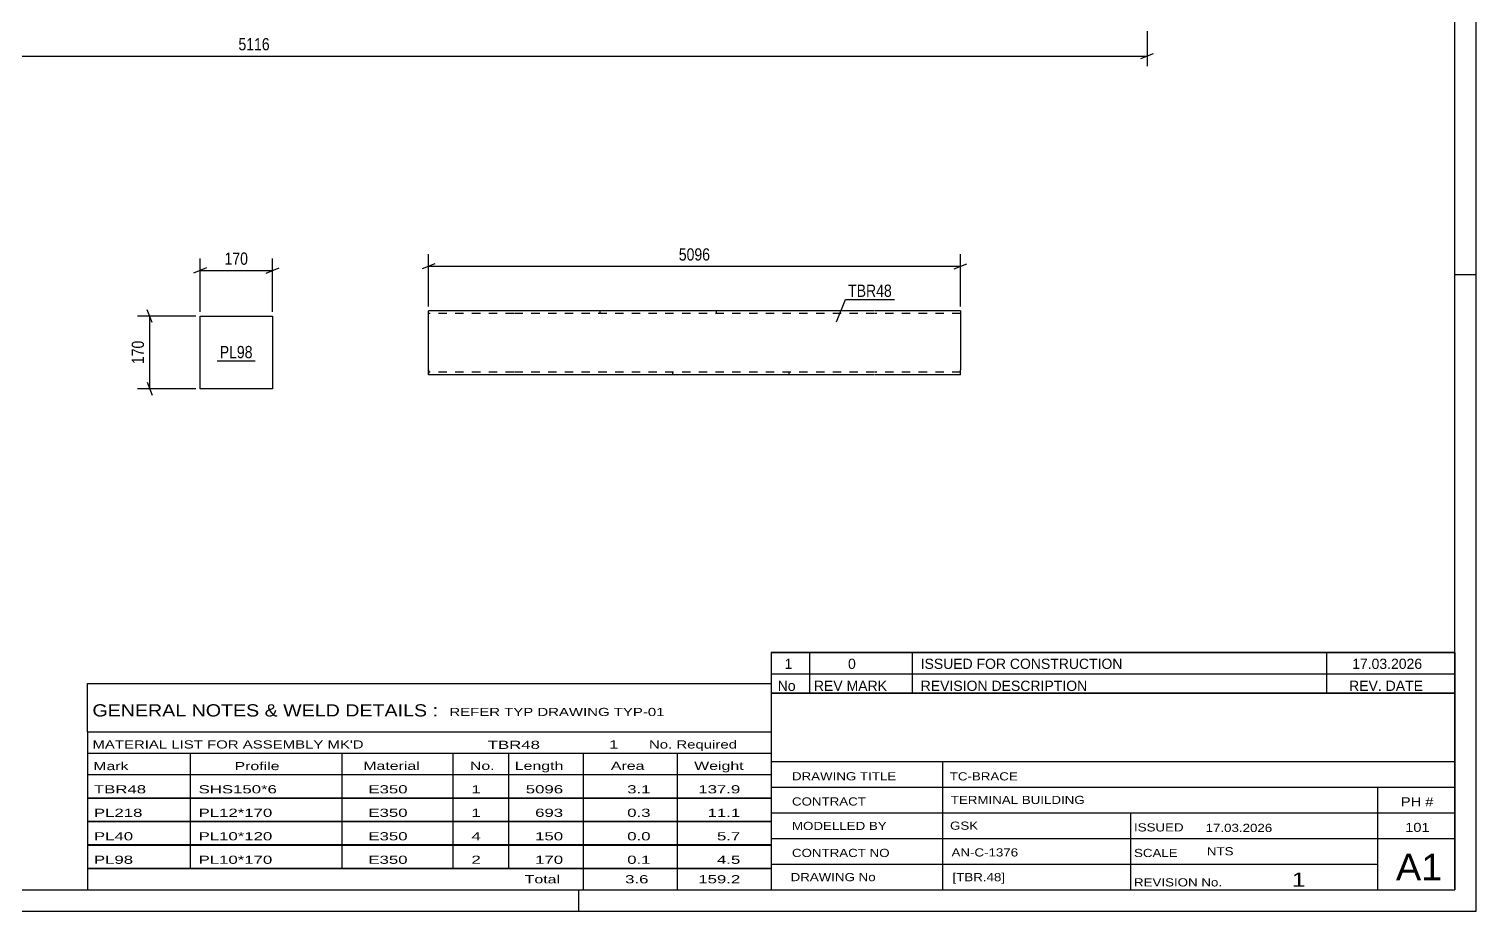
# Model space of a CAD drawing. Header units: millimetres. Extents: x 0 to 594, y 0 to 420.
# Drawn here: x 255.3 to 594, y 0 to 206.5 of the extents above; entities that cross this region are included whole.
import ezdxf

# ---------------------------------------------------------------- set-up
doc = ezdxf.new("R2010")
doc.units = ezdxf.units.MM
doc.linetypes.add('DXK_LINE_DOT2', pattern=[3.9198, 1.9599, -1.9599])
doc.styles.add('Arial Narrow', font='ARIALN.TTF', dxfattribs={"height": 0.2})

# ---------------------------------------------------------------- blocks, each defined once
blk = doc.blocks.new('Unknown-580609059-1163')
at = {"color": 5, "linetype": 'Continuous'}
for p, q in [((594, 0), (594, 420)), ((589, 5), (589, 415)), ((594, 149), (589, 149)), ((5, 5), (589, 5)), ((384, 0), (384, 5)), ((0, 0), (594, 0))]:
    blk.add_line(p, q, dxfattribs=at)
blk = doc.blocks.new('Part-580609059-2490 - 2486')
at = {"color": 2, "linetype": 'Continuous'}
for p, q in [((295.33, 139.31), (312.33, 139.31)), ((295.33, 122.31), (295.33, 139.31)), ((312.33, 139.31), (312.33, 122.31)), ((312.33, 122.31), (295.33, 122.31))]:
    blk.add_line(p, q, dxfattribs=at)
blk = doc.blocks.new('Part-580609059-2467 - 2461')
at = {"color": 2, "linetype": 'Continuous'}
for p, q in [((368.79, 140.54), (348.79, 140.54)), ((348.79, 126.74), (348.79, 140.54)), ((453.23, 140.54), (368.89, 140.54)), ((473.33, 140.54), (453.33, 140.54)), ((473.33, 140.54), (473.33, 126.74)), ((348.79, 125.64), (348.79, 126.74)), ((348.79, 125.54), (348.79, 125.64)), ((368.79, 125.54), (348.79, 125.54)), ((453.23, 125.54), (368.89, 125.54)), ((473.33, 125.54), (453.33, 125.54)), ((473.33, 125.54), (473.33, 126.74))]:
    blk.add_line(p, q, dxfattribs=at)
at = {"color": 7, "linetype": 'DXK_LINE_DOT2'}
for p, q in [((368.79, 139.94), (348.79, 139.94)), ((453.23, 139.94), (368.89, 139.94)), ((388.89, 140.54), (388.89, 139.94)), ((416.16, 140.54), (416.16, 139.94)), ((473.33, 139.94), (453.33, 139.94)), ((473.33, 139.94), (473.33, 139.9)), ((473.33, 139.9), (473.33, 139.94)), ((473.33, 139.8), (473.33, 139.9)), ((473.33, 139.9), (473.33, 139.8)), ((348.79, 126.74), (348.79, 125.9)), ((368.79, 126.14), (348.79, 126.14)), ((348.79, 125.54), (348.79, 125.54)), ((453.23, 126.14), (368.89, 126.14)), ((405.96, 125.54), (405.96, 126.14)), ((433.23, 125.54), (433.23, 126.14)), ((473.33, 126.14), (453.33, 126.14))]:
    blk.add_line(p, q, dxfattribs=at)
blk = doc.blocks.new('StraightDimension-580609059-1658 - 1405')
at = {"color": 7, "linetype": 'Continuous'}
for p, q in [((517.04, 206.04), (517.04, 197.79)), ((98.94, 200.19), (517.04, 200.19)), ((515.54, 199.59), (518.54, 200.79))]:
    blk.add_line(p, q, dxfattribs=at)
at = {"color": 0}
blk.add_wipeout([(312.24, 200.94), (312.24, 205.14), (303.73, 205.14), (303.73, 200.94)], dxfattribs=at)
at = {"color": 3, "style": 'Arial Narrow'}
blk.add_text('5116', height=2.863, dxfattribs=at).set_placement((304.33, 201.54))
blk = doc.blocks.new('StraightDimension-580609059-2492 - 2486')
at = {"color": 7, "linetype": 'Continuous'}
for p, q in [((294.33, 139.31), (280.71, 139.31)), ((284.16, 137.81), (282.96, 140.81)), ((283.56, 122.31), (283.56, 139.31)), ((294.33, 122.31), (280.71, 122.31)), ((282.96, 123.81), (284.16, 120.81))]:
    blk.add_line(p, q, dxfattribs=at)
at = {"color": 0}
blk.add_wipeout([(282.81, 134.15), (278.61, 134.15), (278.61, 127.47), (282.81, 127.47)], dxfattribs=at)
at = {"color": 3, "style": 'Arial Narrow'}
blk.add_text('170', height=2.863, rotation=90.0002, dxfattribs=at).set_placement((282.21, 128.07))
blk = doc.blocks.new('StraightDimension-580609059-2501 - 2486')
at = {"color": 7, "linetype": 'Continuous'}
for p, q in [((295.33, 140.31), (295.33, 152.83)), ((312.33, 140.31), (312.33, 152.83)), ((296.83, 150.58), (293.83, 149.38)), ((295.33, 149.98), (312.33, 149.98)), ((310.83, 149.38), (313.83, 150.58))]:
    blk.add_line(p, q, dxfattribs=at)
at = {"color": 0}
blk.add_wipeout([(307.17, 150.73), (307.17, 154.93), (300.48, 154.93), (300.48, 150.73)], dxfattribs=at)
at = {"color": 3, "style": 'Arial Narrow'}
blk.add_text('170', height=2.863, dxfattribs=at).set_placement((301.08, 151.33))
blk = doc.blocks.new('StraightDimension-580609059-2472 - 2461')
at = {"color": 7, "linetype": 'Continuous'}
for p, q in [((348.79, 141.54), (348.79, 153.81)), ((473.33, 141.54), (473.33, 153.81)), ((350.29, 151.56), (347.29, 150.36)), ((348.79, 150.96), (473.33, 150.96)), ((471.83, 150.36), (474.83, 151.56))]:
    blk.add_line(p, q, dxfattribs=at)
at = {"color": 0}
blk.add_wipeout([(415.32, 151.71), (415.32, 155.91), (406.8, 155.91), (406.8, 151.71)], dxfattribs=at)
at = {"color": 3, "style": 'Arial Narrow'}
blk.add_text('5096', height=2.863, dxfattribs=at).set_placement((407.4, 152.31))
blk = doc.blocks.new('Unknown-580609059-4747')
at = {"color": 7, "linetype": 'Continuous'}
for p, q in [((429, 51.05), (429, 5)), ((429, 51.05), (589, 51.05)), ((589, 51), (589, 5)), ((429, 35), (589, 35)), ((469.14, 35), (469.14, 5)), ((429, 29), (589, 29)), ((571, 5.05), (571, 29.05)), ((429, 23), (589, 23)), ((513.14, 23), (513.14, 5)), ((429, 17), (589, 17)), ((429, 11), (571, 11)), ((429, 5), (589, 5))]:
    blk.add_line(p, q, dxfattribs=at)
at = {"color": 7, "style": 'Arial Narrow'}
for s, height, width, p in [('DRAWING TITLE', 1.9089, 1.425378, (433.88, 30.61)), ('TC-BRACE', 1.909, 1.425378, (470.81, 30.59)), ('CONTRACT', 1.909, 1.425378, (433.88, 24.71)), ('TERMINAL BUILDING', 1.9089, 1.425378, (471.06, 25.07)), ('MODELLED BY', 1.9089, 1.425378, (433.88, 18.98)), ('GSK', 1.909, 1.425378, (470.88, 19.04)), ('ISSUED', 1.909, 1.425378, (513.94, 18.64)), ('17.03.2026', 1.909, 1.425378, (530.69, 18.52)), ('CONTRACT NO', 1.9089, 1.425378, (433.88, 12.66)), ('AN-C-1376', 1.909, 1.425378, (471.23, 12.78)), ('SCALE', 1.909, 1.425378, (513.94, 12.65)), ('A1', 6.204, 1.25, (575.24, 7.2)), ('DRAWING No', 1.909, 1.425378, (433.56, 7)), ('[TBR.48]', 1.909, 1.425378, (471.46, 6.99)), ('REVISION No.', 1.9089, 1.425378, (513.94, 5.77)), ('1', 3.34, 1.5, (550.91, 5.68))]:
    blk.add_text(s, height=height, dxfattribs=dict(at, width=width)).set_placement(p)
at = {"color": 7, "linetype": 'Continuous', "style": 'Arial Narrow'}
for s, height, width, p in [('PH #', 2.1, 1.42538, (576.4, 24.55)), ('101', 2.1, 1.42538, (577.41, 18.55)), ('NTS', 1.909, 1.425378, (531, 13.05))]:
    blk.add_text(s, height=height, dxfattribs=dict(at, width=width)).set_placement(p)
blk = doc.blocks.new('Unknown-580609059-4748')
at = {"color": 7, "linetype": 'Continuous'}
for p, q in [((429, 60.55), (589, 60.55)), ((589, 60.55), (429, 60.55)), ((429, 60.55), (429, 55.55)), ((438, 60.55), (438, 55.55)), ((462, 60.55), (462, 55.55)), ((559, 60.55), (559, 55.55)), ((589, 60.55), (589, 55.55)), ((429, 55.55), (589, 55.55)), ((429, 55.55), (429, 51.05)), ((429, 55.55), (589, 55.55)), ((438, 55.55), (438, 51.05)), ((462, 55.55), (462, 51.05)), ((559, 55.55), (559, 51.05)), ((589, 55.55), (589, 51.05)), ((589, 51.05), (429, 51.05))]:
    blk.add_line(p, q, dxfattribs=at)
at = {"color": 7, "linetype": 'Continuous', "style": 'Arial Narrow'}
for s, height, width, p in [('1', 2.39, 1.196471, (432.16, 56.7)), ('0', 2.39, 1.196471, (447, 56.7)), ('ISSUED FOR CONSTRUCTION', 2.3861, 1.196471, (464, 56.7)), ('17.03.2026', 2.386, 1.196471, (565, 56.7)), ('No', 2.386, 1.2, (430.54, 51.55)), ('REV MARK', 2.386, 1.2, (439, 51.55)), ('REVISION DESCRIPTION', 2.3861, 1.2, (464, 51.55)), ('REV. DATE', 2.386, 1.2, (564.28, 51.55))]:
    blk.add_text(s, height=height, dxfattribs=dict(at, width=width)).set_placement(p)
blk = doc.blocks.new('Unknown-580609059-4749')
at = {"color": 7, "linetype": 'Continuous'}
for p, q in [((269, 53.25), (429, 53.25)), ((269, 42), (269, 53.25)), ((429, 53.25), (429, 42)), ((269, 42), (429, 42)), ((269, 42), (269, 37)), ((429, 42), (429, 37)), ((269, 37), (429, 37)), ((269, 37), (269, 32)), ((293, 37), (293, 32)), ((328.5, 37), (328.5, 32)), ((354.5, 37), (354.5, 32)), ((367.5, 37), (367.5, 32)), ((385, 37), (385, 32)), ((407, 37), (407, 32)), ((429, 37), (429, 32)), ((269, 32), (429, 32)), ((269, 31.95), (269, 26.55)), ((269, 31.95), (429, 31.95)), ((293, 32), (293, 26.5)), ((328.5, 32), (328.5, 26.5)), ((354.5, 32), (354.5, 26.5)), ((367.5, 32), (367.5, 26.5)), ((385, 32), (385, 26.5)), ((407, 32), (407, 26.5)), ((429, 31.95), (429, 26.55)), ((269, 26.55), (429, 26.55)), ((269, 26.45), (269, 21.05)), ((269, 26.45), (429, 26.45)), ((293, 26.5), (293, 21)), ((328.5, 26.5), (328.5, 21)), ((354.5, 26.5), (354.5, 21)), ((367.5, 26.5), (367.5, 21)), ((385, 26.5), (385, 21)), ((407, 26.5), (407, 21)), ((429, 26.45), (429, 21.05)), ((269, 21.05), (429, 21.05)), ((269, 20.95), (269, 15.55)), ((269, 20.95), (429, 20.95)), ((293, 21), (293, 15.5)), ((328.5, 21), (328.5, 15.5)), ((354.5, 21), (354.5, 15.5)), ((367.5, 21), (367.5, 15.5)), ((385, 21), (385, 15.5)), ((407, 21), (407, 15.5)), ((429, 20.95), (429, 15.55)), ((269, 15.55), (429, 15.55)), ((269, 15.45), (269, 10.05)), ((269, 15.45), (429, 15.45)), ((293, 15.5), (293, 10)), ((328.5, 15.5), (328.5, 10)), ((354.5, 15.5), (354.5, 10)), ((367.5, 15.5), (367.5, 10)), ((385, 15.5), (385, 10)), ((407, 15.5), (407, 10)), ((429, 15.45), (429, 10.05)), ((269, 10.05), (429, 10.05)), ((269, 10), (429, 10)), ((269, 10), (269, 5)), ((385, 10), (385, 5)), ((407, 10), (407, 5)), ((429, 10), (429, 5)), ((269, 5), (429, 5))]:
    blk.add_line(p, q, dxfattribs=at)
at = {"color": 7, "style": 'Arial Narrow'}
for s, height, width, p in [('GENERAL NOTES & WELD DETAILS :', 2.8633, 1.4, (270.15, 45.56)), ('REFER TYP DRAWING TYP-01', 1.9089, 1.6, (353.7, 45.66)), ("MATERIAL LIST FOR ASSEMBLY MK'D", 1.9089, 1.6, (270.15, 38.06)), ('TBR48', 1.909, 1.794707, (362.68, 37.97)), ('1', 1.91, 1.794707, (391.08, 38.06)), ('No. Required', 1.9089, 1.6, (400.41, 38.06)), ('Mark', 1.909, 1.7, (270.34, 33)), ('Profile', 1.909, 1.7, (303.41, 33)), ('Material', 1.909, 1.7, (333.54, 33.06)), ('No.', 1.909, 1.7, (358.5, 33.06)), ('Length', 1.909, 1.7, (369, 33.06)), ('Area', 1.909, 1.7, (391.5, 33.06)), ('Weight', 1.909, 1.7, (411, 33.06))]:
    blk.add_text(s, height=height, dxfattribs=dict(at, width=width)).set_placement(p)
at = {"color": 7, "linetype": 'Continuous', "style": 'Arial Narrow'}
for s, height, width, p in [('TBR48', 1.909, 1.794707, (270.5, 27.56)), ('SHS150*6', 1.909, 1.794707, (295, 27.56)), ('E350', 1.909, 1.794707, (334.74, 27.56)), ('1', 1.91, 1.794707, (358.86, 27.56)), ('5096', 1.909, 1.794707, (371.58, 27.56)), ('3.1', 1.909, 1.794707, (395.32, 27.56)), ('137.9', 1.909, 1.794707, (411.96, 27.56)), ('PL218', 1.909, 1.794707, (270.5, 22.06)), ('PL12*170', 1.909, 1.794707, (295, 22.06)), ('E350', 1.909, 1.794707, (334.74, 22.06)), ('1', 1.91, 1.794707, (358.86, 22.06)), ('693', 1.909, 1.794707, (373.77, 22.06)), ('0.3', 1.909, 1.794707, (395.32, 22.06)), ('11.1', 1.909, 1.794707, (414.14, 22.06)), ('PL40', 1.909, 1.794707, (270.5, 16.56)), ('PL10*120', 1.909, 1.794707, (295, 16.56)), ('E350', 1.909, 1.794707, (334.74, 16.56)), ('4', 1.91, 1.794707, (358.86, 16.56)), ('150', 1.909, 1.794707, (373.77, 16.56)), ('0.0', 1.909, 1.794707, (395.32, 16.56)), ('5.7', 1.909, 1.794707, (416.33, 16.56)), ('PL98', 1.909, 1.794707, (270.5, 11.06)), ('PL10*170', 1.909, 1.794707, (295, 11.06)), ('E350', 1.909, 1.794707, (334.74, 11.06)), ('2', 1.91, 1.794707, (358.86, 11.06)), ('170', 1.909, 1.794707, (373.77, 11.06)), ('0.1', 1.909, 1.794707, (395.32, 11.06)), ('4.5', 1.909, 1.794707, (416.33, 11.06)), ('Total', 1.909, 1.7, (371.33, 6.5)), ('3.6', 1.909, 1.794707, (394.83, 6.5)), ('159.2', 1.909, 1.794707, (411.96, 6.5))]:
    blk.add_text(s, height=height, dxfattribs=dict(at, width=width)).set_placement(p)
blk = doc.blocks.new('Mark-580609059-2488 - 2486')
at = {"color": 0}
blk.add_wipeout([(307.63, 129.45), (307.63, 132.45), (299.95, 132.45), (299.95, 129.45)], dxfattribs=at)
blk.add_wipeout([(307.63, 129.45), (307.63, 132.45), (299.95, 132.45), (299.95, 129.45)], dxfattribs=at)
at = {"color": 30, "linetype": 'Continuous'}
blk.add_line((299.35, 128.85), (308.23, 128.85), dxfattribs=at)
at = {"color": 3, "style": 'Arial Narrow'}
blk.add_text('PL98', height=2.863, dxfattribs=at).set_placement((299.95, 129.45))
blk = doc.blocks.new('Mark-580609059-2463 - 2461')
at = {"color": 0}
blk.add_wipeout([(457.25, 143.81), (457.25, 146.81), (447.03, 146.81), (447.03, 143.81)], dxfattribs=at)
blk.add_wipeout([(457.25, 143.81), (457.25, 146.81), (447.03, 146.81), (447.03, 143.81)], dxfattribs=at)
at = {"color": 30, "linetype": 'Continuous'}
for p, q in [((444.33, 137.95), (446.43, 143.21)), ((446.43, 143.21), (457.85, 143.21))]:
    blk.add_line(p, q, dxfattribs=at)
at = {"color": 3, "style": 'Arial Narrow'}
blk.add_text('TBR48', height=2.863, dxfattribs=at).set_placement((447.03, 143.81))

msp = doc.modelspace()

# ---------------------------------------------------------------- block references
for name in ['Unknown-580609059-1163', 'Part-580609059-2490 - 2486', 'Part-580609059-2467 - 2461', 'Unknown-580609059-4748', 'Unknown-580609059-4749', 'Unknown-580609059-4747']:
    msp.add_blockref(name, (0, 0))

# ---------------------------------------------------------------- next in the draw order: block references
for name in ['StraightDimension-580609059-1658 - 1405', 'StraightDimension-580609059-2472 - 2461', 'StraightDimension-580609059-2492 - 2486', 'Mark-580609059-2488 - 2486']:
    msp.add_blockref(name, (0, 0))

# ---------------------------------------------------------------- next in the draw order: block references
for name in ['StraightDimension-580609059-2501 - 2486', 'Mark-580609059-2463 - 2461']:
    msp.add_blockref(name, (0, 0))

doc.saveas('drawing.dxf')
